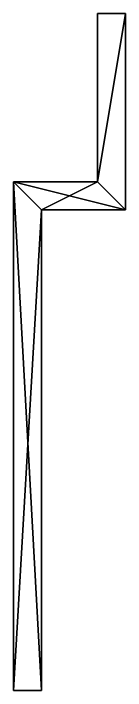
# Model space of a CAD drawing. Header units: inches. Extents: x 62 to 1153, y 3 to 780.
# Drawn here: x 899.8 to 915.8, y 517.3 to 613.8 of the extents above; entities that cross this region are included whole.
import ezdxf

# ---------------------------------------------------------------- set-up
doc = ezdxf.new("R2010")
doc.units = ezdxf.units.IN
doc.header["$MEASUREMENT"] = 0
doc.layers.add('ConstLine', color=6, linetype='Continuous')

msp = doc.modelspace()

# ---------------------------------------------------------------- linework, layer by layer
at = {"layer": 'ConstLine'}
for points in [[(911.817, 589.805, 4), (915.817, 585.805, 4), (915.817, 613.805, 4)], [(911.817, 589.805, 4), (915.817, 613.805, 4), (911.817, 613.805, 4)], [(915.817, 585.805), (911.817, 589.805), (915.817, 613.805)], [(915.817, 613.805), (911.817, 589.805), (911.817, 613.805)], [(911.817, 613.805), (915.817, 613.805, 4), (915.817, 613.805)], [(915.817, 613.805, 4), (911.817, 613.805), (911.817, 613.805, 4)], [(911.817, 589.805, 4), (911.817, 613.805), (911.817, 589.805)], [(911.817, 613.805), (911.817, 589.805, 4), (911.817, 613.805, 4)], [(915.817, 613.805, 4), (915.817, 585.805), (915.817, 613.805)], [(915.817, 585.805), (915.817, 613.805, 4), (915.817, 585.805, 4)], [(899.817, 589.805), (911.817, 589.805, 4), (911.817, 589.805)], [(911.817, 589.805, 4), (899.817, 589.805), (899.817, 589.805, 4)], [(899.817, 517.305, 4), (903.817, 585.805, 4), (899.817, 589.805, 4)], [(899.817, 589.805, 4), (903.817, 585.805, 4), (911.817, 589.805, 4)], [(899.817, 517.305, 4), (899.817, 589.805), (899.817, 517.305)], [(899.817, 589.805), (899.817, 517.305, 4), (899.817, 589.805, 4)], [(899.817, 589.805), (903.817, 517.305), (899.817, 517.305)], [(903.817, 517.305), (899.817, 589.805), (903.817, 585.805)], [(903.817, 585.805), (899.817, 589.805), (915.817, 585.805)], [(915.817, 585.805), (899.817, 589.805), (911.817, 589.805)], [(915.817, 585.805, 4), (911.817, 589.805, 4), (903.817, 585.805, 4)], [(903.817, 585.805, 4), (899.817, 517.305, 4), (903.817, 517.305, 4)], [(903.817, 585.805, 4), (915.817, 585.805), (915.817, 585.805, 4)], [(915.817, 585.805), (903.817, 585.805, 4), (903.817, 585.805)], [(903.817, 585.805, 4), (903.817, 517.305), (903.817, 585.805)], [(903.817, 517.305), (903.817, 585.805, 4), (903.817, 517.305, 4)], [(899.817, 517.305, 4), (903.817, 517.305), (903.817, 517.305, 4)], [(903.817, 517.305), (899.817, 517.305, 4), (899.817, 517.305)]]:
    msp.add_3dface(points, dxfattribs=at)

doc.saveas('drawing.dxf')
